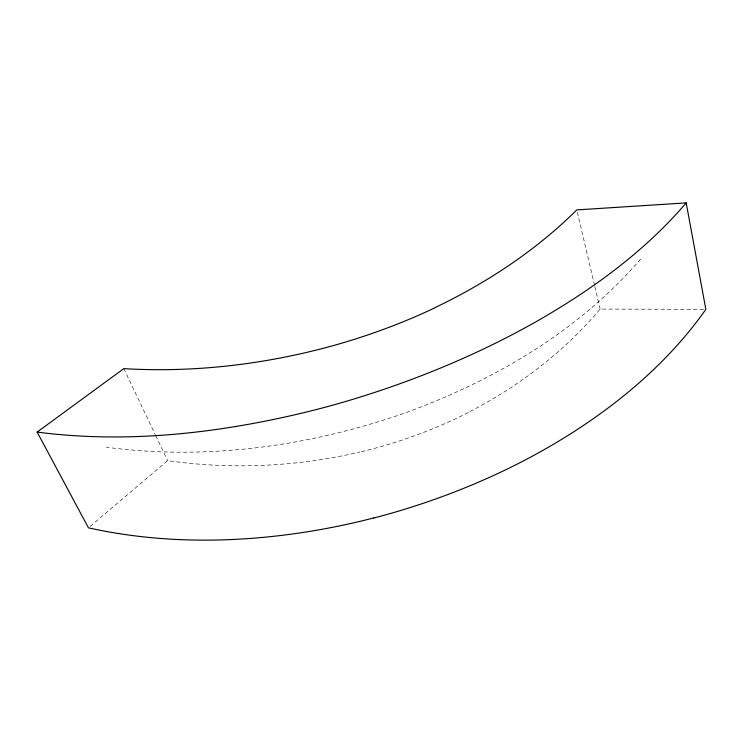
<?xml version="1.0" encoding="UTF-8"?>
<svg xmlns="http://www.w3.org/2000/svg" width="743" height="743" viewBox="0 0 743 743"><rect width="100%" height="100%" fill="white"/><g stroke="black" fill="none" stroke-linecap="round" stroke-linejoin="round"><path stroke-width="0.56" stroke-dasharray="3.71 2.79" d="M703.556 309.348L600.13 309.079C563.863 352.098 518.242 386.843 468.229 412.43M640.633 259.093C578.073 331.842 492.6 381.438 403.087 413.637C308.326 446.422 206.117 460.558 106.351 447.221M90.209 526.341L167.639 460.632C231.5 469.808 297.079 466.762 359.872 452.004M123.812 368.63L155.185 434.488M155.686 435.537L167.639 460.632M577.339 212.164L594.567 285.414M594.827 286.538L600.13 309.079M468.35 412.514A205.384 84.795 -19.2 0 1 359.872 452.06"/><path stroke-width="1.11" d="M373.822 518.02A311.076 131.214 -19.2 0 0 534.746 454.892L539.92 452.013A334.517 138.495 -19.4 0 0 569.621 434.423C621.956 401.35 670.065 360.206 705.85 309.357L686.188 202.885C645.249 250.865 593.583 288.535 539.204 319.908A349.981 115.499 -19.4 0 1 507.385 337.183L501.822 340.015A325.648 109.555 -19.2 0 1 330.969 405.669A340.768 113.205 -19.2 0 1 286.956 416.572C205.272 434.674 120.45 442.958 37.15 432.082L88.445 527.836C168.392 545.557 251.858 542.984 331.926 527.428A325.648 135.69 -19.1 0 0 373.822 517.917M37.15 432.082L123.812 368.63C190.078 372.596 256.864 365.324 321.125 348.848A214.588 70.52 -19.2 0 0 435.426 307.556M435.305 307.481C487.148 282.619 535.889 250.475 576.809 209.907L686.188 202.885"/></g></svg>
